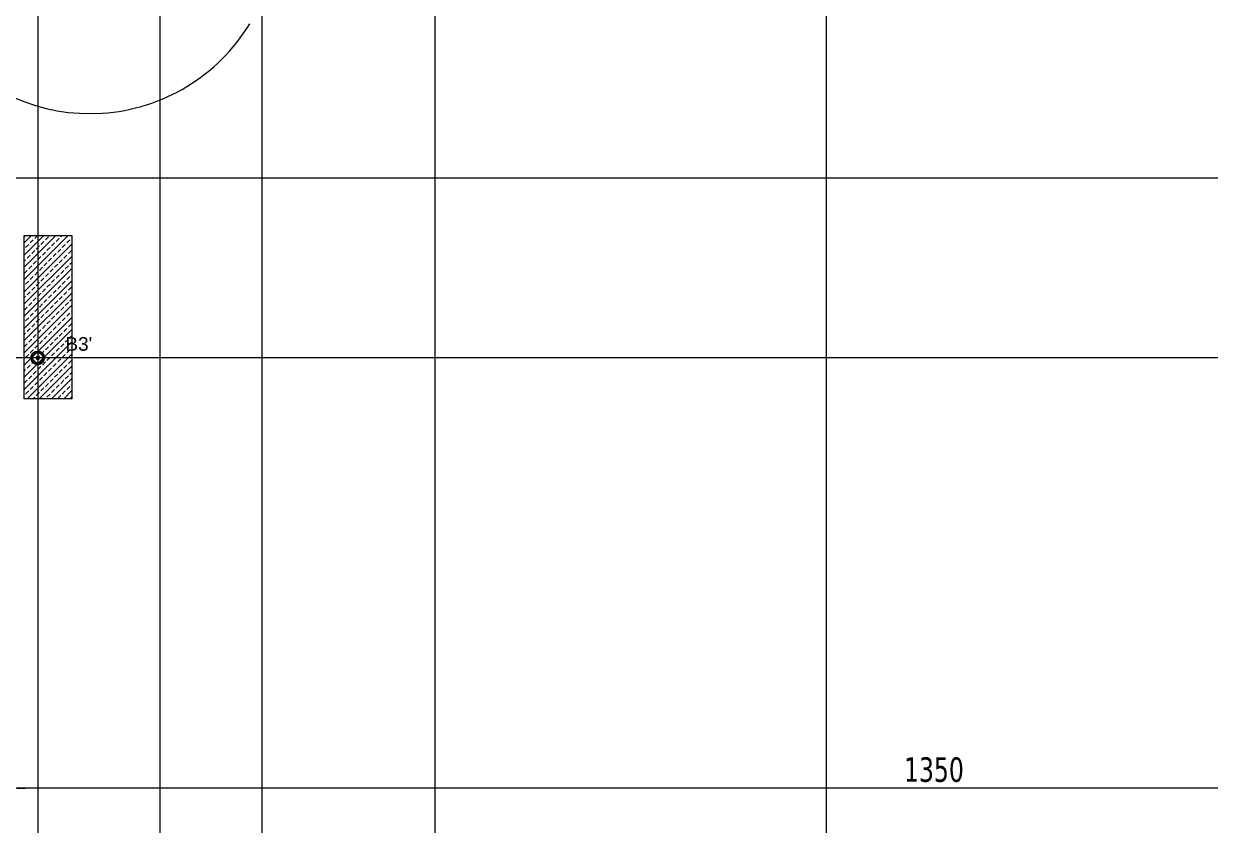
# Model space of a CAD drawing. Header units: millimetres. Extents: x 43168.9 to 43194.6, y -25545.1 to -25543.4.
# Drawn here: x 43170.5518 to 43170.7264, y -25544.0527 to -25543.9348 of the extents above; entities that cross this region are included whole.
import ezdxf

# ---------------------------------------------------------------- set-up
doc = ezdxf.new("R2010")
doc.units = ezdxf.units.MM
doc.header["$LTSCALE"] = 200
doc.linetypes.add('DASHDOT', pattern=[1, 0.5, -0.25, 0, -0.25])
doc.linetypes.add('DASHDOT2', pattern=[0.5, 0.25, -0.125, 0, -0.125])
for name, color, linetype in [('aks_sgh', 5, 'DASHDOT2'), ('kesitcizgisi_sgh', 22, 'Continuous'), ('kolon-b.a_sgh', 6, 'Continuous'), ('olcuic_sgh', 183, 'Continuous'), ('tarama-betonarme_sgh', 223, 'Continuous')]:
    doc.layers.add(name, color=color, linetype=linetype)
doc.styles.add('1-200', font='arial.ttf', dxfattribs={"height": 60})
doc.styles.add('dim', font='VERDANA.TTF', dxfattribs={"width": 0.7})

msp = doc.modelspace()

# ---------------------------------------------------------------- hatches: boundary and pattern name
h = msp.add_hatch(color=256)
edge = h.paths.add_edge_path()
edge.add_arc((43170.55388, -25543.98392), 0.001, 0, 360)
edge = h.paths.add_edge_path(flags=16)
edge.add_arc((43170.55388, -25543.98392), 0.00075, 0, 360)
h = msp.add_hatch(color=256)
edge = h.paths.add_edge_path()
edge.add_arc((43170.55388, -25543.98392), 0.001, 0, 360)
edge = h.paths.add_edge_path(flags=16)
edge.add_arc((43170.55388, -25543.98392), 0.00075, 0, 360)

# ---------------------------------------------------------------- linework, layer by layer
msp.add_line((43170.58509, -25543.93477), (43170.58509, -25543.93477))
at = {"color": 0, "linetype": 'ByBlock', "lineweight": -2}
for p, q in [((43170.55408, -25543.98372), (43170.55368, -25543.98372)), ((43170.55368, -25543.98372), (43170.55368, -25543.98412)), ((43170.55408, -25543.98372), (43170.55368, -25543.98372)), ((43170.55368, -25543.98372), (43170.55368, -25543.98412)), ((43170.55368, -25543.98412), (43170.55408, -25543.98412)), ((43170.55368, -25543.98412), (43170.55408, -25543.98412)), ((43170.55395, -25543.98385), (43170.55381, -25543.98399)), ((43170.55395, -25543.98399), (43170.55381, -25543.98385)), ((43170.55395, -25543.98385), (43170.55381, -25543.98399)), ((43170.55395, -25543.98399), (43170.55381, -25543.98385)), ((43170.55408, -25543.98412), (43170.55408, -25543.98372)), ((43170.55408, -25543.98412), (43170.55408, -25543.98372))]:
    msp.add_line(p, q, dxfattribs=at)
at = {"color": 0, "linetype": 'Continuous', "lineweight": -2}
for radius in [0.001, 0.001, 0.00075, 0.00075]:
    msp.add_circle((43170.55388, -25543.98392), radius, dxfattribs=at)
msp.add_arc((43170.56158, -25543.92047), 0.02752, 218.6894, 328.6894)
at = {"layer": 'aks_sgh'}
for p, q in [((43170.55388, -25543.74092), (43170.55388, -25544.78992)), ((43170.58688, -25543.74092), (43170.58688, -25544.78992)), ((43170.66988, -25543.74092), (43170.66988, -25544.78992)), ((43171.17088, -25543.95748), (43170.19488, -25543.95748)), ((43171.17088, -25543.98392), (43170.19488, -25543.98392))]:
    msp.add_line(p, q, dxfattribs=at)
at = {"layer": 'kesitcizgisi_sgh', "linetype": 'DASHDOT'}
msp.add_line((43170.57188, -25544.79379), (43170.57188, -25543.79132), dxfattribs=at)
at = {"layer": 'kolon-b.a_sgh'}
for p, q in [((43170.55188, -25543.96592), (43170.55888, -25543.96592)), ((43170.55188, -25543.98992), (43170.55188, -25543.96592)), ((43170.55888, -25543.96592), (43170.55888, -25543.98992)), ((43170.55888, -25543.98992), (43170.55188, -25543.98992))]:
    msp.add_line(p, q, dxfattribs=at)
at = {"layer": 'olcuic_sgh'}
for p, q in [((43170.61233, -25543.89167), (43170.61233, -25544.34817)), ((43170.82113, -25544.04719), (43170.55063, -25544.04719)), ((43170.55088, -25544.04719), (43170.55208, -25544.04719))]:
    msp.add_line(p, q, dxfattribs=at)
at = {"layer": 'tarama-betonarme_sgh'}
for p, q in [((43170.55188, -25543.96701), (43170.55297, -25543.96592)), ((43170.55188, -25543.9688), (43170.55476, -25543.96592)), ((43170.55188, -25543.9706), (43170.55656, -25543.96592)), ((43170.55188, -25543.9724), (43170.55836, -25543.96592)), ((43170.55188, -25543.96611), (43170.55207, -25543.96592)), ((43170.55277, -25543.96701), (43170.55322, -25543.96656)), ((43170.55345, -25543.96634), (43170.55387, -25543.96592)), ((43170.55435, -25543.96724), (43170.55479, -25543.96679)), ((43170.55502, -25543.96656), (43170.55547, -25543.96611)), ((43170.55592, -25543.96746), (43170.55637, -25543.96701)), ((43170.55659, -25543.96679), (43170.55704, -25543.96634)), ((43170.55726, -25543.96611), (43170.55746, -25543.96592)), ((43170.55816, -25543.96701), (43170.55861, -25543.96656)), ((43170.55884, -25543.96634), (43170.55888, -25543.96629)), ((43170.55188, -25543.97419), (43170.55888, -25543.96719)), ((43170.5521, -25543.96768), (43170.55255, -25543.96724)), ((43170.553, -25543.96858), (43170.55345, -25543.96813)), ((43170.55367, -25543.96791), (43170.55412, -25543.96746)), ((43170.55457, -25543.96881), (43170.55502, -25543.96836)), ((43170.55524, -25543.96813), (43170.55569, -25543.96768)), ((43170.55614, -25543.96903), (43170.55659, -25543.96858)), ((43170.55682, -25543.96836), (43170.55726, -25543.96791)), ((43170.55749, -25543.96768), (43170.55794, -25543.96724)), ((43170.55839, -25543.96858), (43170.55884, -25543.96813)), ((43170.55188, -25543.97599), (43170.55888, -25543.96899)), ((43170.55188, -25543.9697), (43170.5521, -25543.96948)), ((43170.55233, -25543.96926), (43170.55277, -25543.96881)), ((43170.55255, -25543.97083), (43170.553, -25543.97038)), ((43170.55322, -25543.97015), (43170.55367, -25543.9697)), ((43170.5539, -25543.96948), (43170.55435, -25543.96903)), ((43170.55479, -25543.97038), (43170.55524, -25543.96993)), ((43170.55547, -25543.9697), (43170.55592, -25543.96926)), ((43170.55637, -25543.9706), (43170.55682, -25543.97015)), ((43170.55704, -25543.96993), (43170.55749, -25543.96948)), ((43170.55771, -25543.96926), (43170.55816, -25543.96881)), ((43170.55794, -25543.97083), (43170.55839, -25543.97038)), ((43170.55861, -25543.97015), (43170.55888, -25543.96989)), ((43170.55188, -25543.97778), (43170.55888, -25543.97078)), ((43170.55188, -25543.9715), (43170.55233, -25543.97105)), ((43170.55277, -25543.9724), (43170.55322, -25543.97195)), ((43170.55345, -25543.97173), (43170.5539, -25543.97128)), ((43170.55412, -25543.97105), (43170.55457, -25543.9706)), ((43170.55435, -25543.97262), (43170.55479, -25543.97217)), ((43170.55502, -25543.97195), (43170.55547, -25543.9715)), ((43170.55569, -25543.97128), (43170.55614, -25543.97083)), ((43170.55659, -25543.97217), (43170.55704, -25543.97173)), ((43170.55726, -25543.9715), (43170.55771, -25543.97105)), ((43170.55816, -25543.9724), (43170.55861, -25543.97195)), ((43170.55884, -25543.97173), (43170.55888, -25543.97168)), ((43170.55188, -25543.97958), (43170.55888, -25543.97258)), ((43170.5521, -25543.97307), (43170.55255, -25543.97262)), ((43170.553, -25543.97397), (43170.55345, -25543.97352)), ((43170.55367, -25543.9733), (43170.55412, -25543.97285)), ((43170.55457, -25543.9742), (43170.55502, -25543.97375)), ((43170.55524, -25543.97352), (43170.55569, -25543.97307)), ((43170.55592, -25543.97285), (43170.55637, -25543.9724)), ((43170.55614, -25543.97442), (43170.55659, -25543.97397)), ((43170.55682, -25543.97375), (43170.55726, -25543.9733)), ((43170.55749, -25543.97307), (43170.55794, -25543.97262)), ((43170.55839, -25543.97397), (43170.55884, -25543.97352)), ((43170.55188, -25543.98138), (43170.55888, -25543.97438)), ((43170.55188, -25543.97509), (43170.5521, -25543.97487)), ((43170.55233, -25543.97464), (43170.55277, -25543.9742)), ((43170.55322, -25543.97554), (43170.55367, -25543.97509)), ((43170.5539, -25543.97487), (43170.55435, -25543.97442)), ((43170.55479, -25543.97577), (43170.55524, -25543.97532)), ((43170.55547, -25543.97509), (43170.55592, -25543.97464)), ((43170.55637, -25543.97599), (43170.55682, -25543.97554)), ((43170.55704, -25543.97532), (43170.55749, -25543.97487)), ((43170.55771, -25543.97464), (43170.55816, -25543.9742)), ((43170.55861, -25543.97554), (43170.55888, -25543.97527)), ((43170.55188, -25543.98317), (43170.55888, -25543.97617)), ((43170.55188, -25543.97689), (43170.55233, -25543.97644)), ((43170.55255, -25543.97622), (43170.553, -25543.97577)), ((43170.55277, -25543.97779), (43170.55322, -25543.97734)), ((43170.55345, -25543.97711), (43170.5539, -25543.97666)), ((43170.55412, -25543.97644), (43170.55457, -25543.97599)), ((43170.55502, -25543.97734), (43170.55547, -25543.97689)), ((43170.55569, -25543.97666), (43170.55614, -25543.97622)), ((43170.55659, -25543.97756), (43170.55704, -25543.97711)), ((43170.55726, -25543.97689), (43170.55771, -25543.97644)), ((43170.55794, -25543.97622), (43170.55839, -25543.97577)), ((43170.55816, -25543.97779), (43170.55861, -25543.97734)), ((43170.55884, -25543.97711), (43170.55888, -25543.97707)), ((43170.55188, -25543.98497), (43170.55888, -25543.97797)), ((43170.5521, -25543.97846), (43170.55255, -25543.97801)), ((43170.553, -25543.97936), (43170.55345, -25543.97891)), ((43170.55367, -25543.97869), (43170.55412, -25543.97824)), ((43170.55435, -25543.97801), (43170.55479, -25543.97756)), ((43170.55457, -25543.97958), (43170.55502, -25543.97913)), ((43170.55524, -25543.97891), (43170.55569, -25543.97846)), ((43170.55592, -25543.97824), (43170.55637, -25543.97779)), ((43170.55682, -25543.97913), (43170.55726, -25543.97869)), ((43170.55749, -25543.97846), (43170.55794, -25543.97801)), ((43170.55839, -25543.97936), (43170.55884, -25543.97891)), ((43170.55188, -25543.98676), (43170.55888, -25543.97976)), ((43170.55188, -25543.98048), (43170.5521, -25543.98026)), ((43170.55233, -25543.98003), (43170.55277, -25543.97958)), ((43170.55322, -25543.98093), (43170.55367, -25543.98048)), ((43170.5539, -25543.98026), (43170.55435, -25543.97981)), ((43170.55479, -25543.98115), (43170.55524, -25543.98071)), ((43170.55547, -25543.98048), (43170.55592, -25543.98003)), ((43170.55614, -25543.97981), (43170.55659, -25543.97936)), ((43170.55637, -25543.98138), (43170.55682, -25543.98093)), ((43170.55704, -25543.98071), (43170.55749, -25543.98026)), ((43170.55771, -25543.98003), (43170.55816, -25543.97958)), ((43170.55861, -25543.98093), (43170.55888, -25543.98066)), ((43170.55188, -25543.98856), (43170.55888, -25543.98156)), ((43170.55188, -25543.98227), (43170.55233, -25543.98183)), ((43170.55255, -25543.9816), (43170.553, -25543.98115)), ((43170.55277, -25543.98318), (43170.55322, -25543.98273)), ((43170.55345, -25543.9825), (43170.5539, -25543.98205)), ((43170.55412, -25543.98183), (43170.55457, -25543.98138)), ((43170.55502, -25543.98273), (43170.55547, -25543.98228)), ((43170.55569, -25543.98205), (43170.55614, -25543.9816)), ((43170.55659, -25543.98295), (43170.55704, -25543.9825)), ((43170.55726, -25543.98228), (43170.55771, -25543.98183)), ((43170.55794, -25543.9816), (43170.55839, -25543.98115)), ((43170.55816, -25543.98318), (43170.55861, -25543.98273)), ((43170.55884, -25543.9825), (43170.55888, -25543.98246)), ((43170.5521, -25543.98385), (43170.55255, -25543.9834)), ((43170.55232, -25543.98992), (43170.55888, -25543.98336)), ((43170.553, -25543.98475), (43170.55345, -25543.9843)), ((43170.55367, -25543.98407), (43170.55412, -25543.98362)), ((43170.55435, -25543.9834), (43170.55479, -25543.98295)), ((43170.55524, -25543.9843), (43170.55569, -25543.98385)), ((43170.55592, -25543.98362), (43170.55637, -25543.98318)), ((43170.55682, -25543.98452), (43170.55726, -25543.98407)), ((43170.55749, -25543.98385), (43170.55794, -25543.9834)), ((43170.55839, -25543.98475), (43170.55884, -25543.9843)), ((43170.55188, -25543.98587), (43170.5521, -25543.98564)), ((43170.55233, -25543.98542), (43170.55277, -25543.98497)), ((43170.55322, -25543.98632), (43170.55367, -25543.98587)), ((43170.5539, -25543.98564), (43170.55435, -25543.9852)), ((43170.55411, -25543.98992), (43170.55888, -25543.98515)), ((43170.55457, -25543.98497), (43170.55502, -25543.98452)), ((43170.55479, -25543.98654), (43170.55524, -25543.98609)), ((43170.55547, -25543.98587), (43170.55592, -25543.98542)), ((43170.55614, -25543.9852), (43170.55659, -25543.98475)), ((43170.55704, -25543.98609), (43170.55749, -25543.98564)), ((43170.55771, -25543.98542), (43170.55816, -25543.98497)), ((43170.55861, -25543.98632), (43170.55888, -25543.98605)), ((43170.55188, -25543.98766), (43170.55233, -25543.98722)), ((43170.55255, -25543.98699), (43170.553, -25543.98654)), ((43170.55345, -25543.98789), (43170.5539, -25543.98744)), ((43170.55412, -25543.98722), (43170.55457, -25543.98677)), ((43170.55502, -25543.98811), (43170.55547, -25543.98767)), ((43170.55569, -25543.98744), (43170.55614, -25543.98699)), ((43170.55591, -25543.98992), (43170.55888, -25543.98695)), ((43170.55637, -25543.98677), (43170.55682, -25543.98632)), ((43170.55659, -25543.98834), (43170.55704, -25543.98789)), ((43170.55726, -25543.98767), (43170.55771, -25543.98722)), ((43170.55794, -25543.98699), (43170.55839, -25543.98654)), ((43170.55884, -25543.98789), (43170.55888, -25543.98785)), ((43170.5521, -25543.98924), (43170.55255, -25543.98879)), ((43170.55277, -25543.98856), (43170.55322, -25543.98811)), ((43170.55321, -25543.98992), (43170.55345, -25543.98969)), ((43170.55367, -25543.98946), (43170.55412, -25543.98901)), ((43170.55435, -25543.98879), (43170.55479, -25543.98834)), ((43170.55524, -25543.98969), (43170.55569, -25543.98924)), ((43170.55592, -25543.98901), (43170.55637, -25543.98856)), ((43170.55682, -25543.98991), (43170.55726, -25543.98946)), ((43170.55749, -25543.98924), (43170.55794, -25543.98879)), ((43170.5577, -25543.98992), (43170.55888, -25543.98874)), ((43170.55816, -25543.98856), (43170.55861, -25543.98811)), ((43170.5586, -25543.98992), (43170.55884, -25543.98969)), ((43170.55501, -25543.98992), (43170.55502, -25543.98991))]:
    msp.add_line(p, q, dxfattribs=at)

# ---------------------------------------------------------------- texts
at = {"layer": 'aks_sgh', "style": '1-200'}
msp.add_text("B3'", height=0.002, rotation=0, dxfattribs=at).set_placement((43170.55795, -25543.98287))
msp.add_text("B3'", height=0.002, rotation=0, dxfattribs=at).set_placement((43170.55795, -25543.98287))
at = {"layer": 'olcuic_sgh', "color": 2, "style": 'dim', "width": 0.7}
msp.add_text('1350', height=0.0036, dxfattribs=at).set_placement((43170.68135, -25544.04628))

doc.saveas('drawing.dxf')
